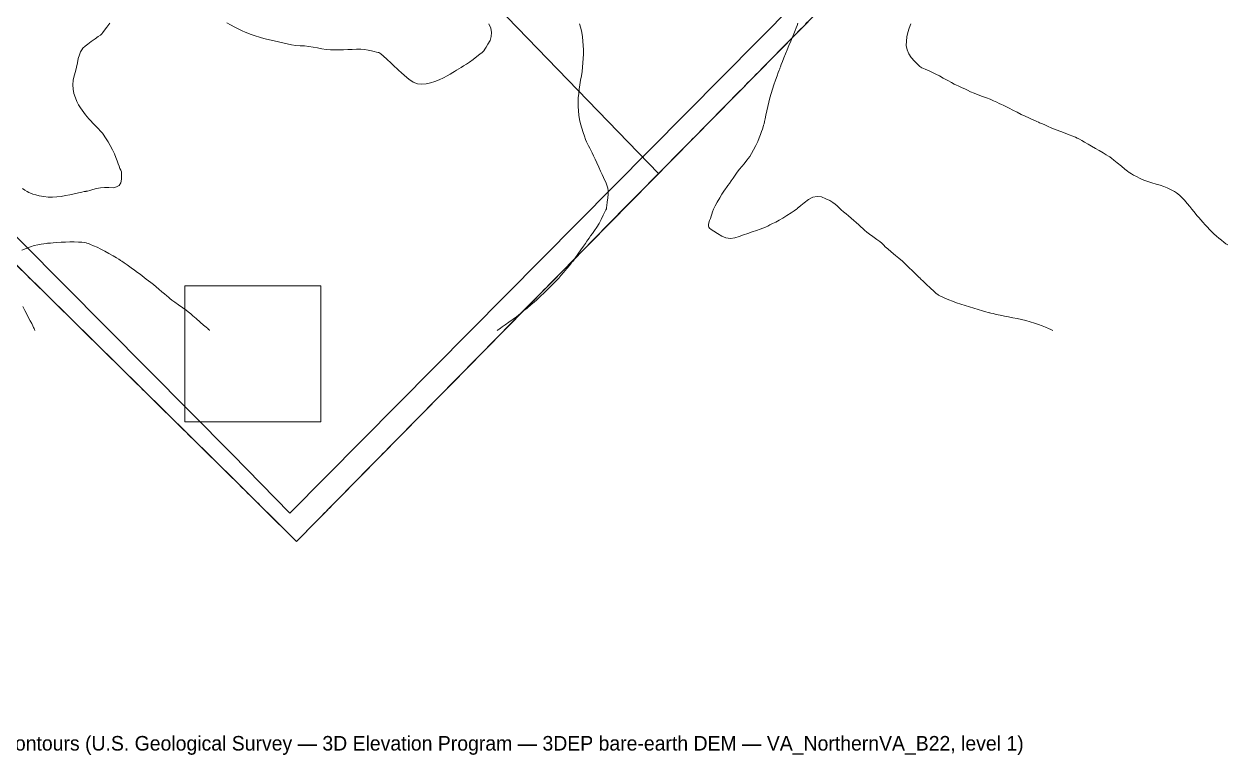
# Model space of a CAD drawing. Extents: x 1236872 to 1237219, y 449292 to 449611.
# Drawn here: x 1237011.4 to 1237218.7, y 449294.9 to 449420.7 of the extents above; entities that cross this region are included whole.
import ezdxf

# ---------------------------------------------------------------- set-up
doc = ezdxf.new("R2010")
doc.units = 0
doc.linetypes.add('DASHED', pattern=[6, 4, -2])
doc.linetypes.add('PHANTOM', pattern=[13, 8, -1, 1, -1, 1, -1])
for name, color, linetype, lineweight in [('C-ANNO-NPLT', 250, 'Continuous', 0), ('C-SITE-N', 6, 'Continuous', 0), ('C-STRM-AREA', 150, 'PHANTOM', 0), ('C-SWMG', 92, 'Continuous', 0), ('C-TOPO-MAJR-E', 32, 'DASHED', 0), ('V-PROP-BNDY', 7, 'Continuous', 0)]:
    doc.layers.add(name, color=color, linetype=linetype, lineweight=lineweight)

msp = doc.modelspace()

# ---------------------------------------------------------------- linework, layer by layer
at = {"layer": 'C-SITE-N'}
for points in [[(1237193.64, 449474.19), (1237057.21, 449336.54), (1237047.23, 449346.7), (1236946.01, 449448.67), (1236911.02, 449481.54), (1236877.18, 449513.76), (1236942.43, 449578.32), (1237008.2, 449508.9), (1237078.34, 449585.97), (1237193.64, 449474.19)], [(1237005.98, 449513.38), (1237005.98, 449513.38), (1237005.98, 449513.38), (1236941.59, 449446.77), (1237049.49, 449340.4), (1237058.35, 449331.67), (1237058.35, 449331.67), (1237120.66, 449394.96), (1237005.98, 449513.38)]]:
    msp.add_lwpolyline(points, close=True, dxfattribs=at)
at = {"layer": 'C-STRM-AREA'}
msp.add_lwpolyline([(1237198.64, 449474.16), (1237058.35, 449331.67), (1237048.09, 449341.78), (1236941.27, 449447.08), (1236906.03, 449481.81), (1236872.35, 449515.02), (1236939.31, 449582.22), (1237005.98, 449513.38), (1237080.51, 449590.47), (1237198.64, 449474.16)], close=True, dxfattribs=at)
at = {"layer": 'C-SWMG'}
msp.add_lwpolyline([(1237039.11, 449352.24), (1237062.54, 449352.24), (1237062.54, 449375.67), (1237039.11, 449375.67), (1237039.11, 449352.24)], close=True, dxfattribs=at)
at = {"layer": 'C-TOPO-MAJR-E'}
for points in [[(1237011.13, 449392.41), (1237011.56, 449392.13), (1237011.93, 449391.91), (1237012.25, 449391.73), (1237012.52, 449391.59), (1237012.91, 449391.45), (1237013.42, 449391.31), (1237014.04, 449391.16), (1237014.79, 449391.01), (1237015.54, 449390.93), (1237016.29, 449390.9), (1237017.04, 449390.95), (1237017.79, 449391.05), (1237018.53, 449391.18), (1237019.28, 449391.32), (1237020.03, 449391.47), (1237020.78, 449391.64), (1237021.36, 449391.78), (1237021.78, 449391.87), (1237022.03, 449391.91), (1237022.12, 449391.92), (1237022.35, 449391.97), (1237022.72, 449392.07), (1237023.24, 449392.21), (1237023.9, 449392.4), (1237024.59, 449392.53), (1237025.29, 449392.6), (1237026.02, 449392.6), (1237026.77, 449392.54), (1237027.36, 449392.66), (1237027.79, 449392.93), (1237028.06, 449393.38), (1237028.17, 449394), (1237028.22, 449394.52), (1237028.22, 449394.96), (1237028.17, 449395.29), (1237028.06, 449395.54), (1237027.93, 449395.85), (1237027.79, 449396.23), (1237027.64, 449396.66), (1237027.47, 449397.17), (1237027.24, 449397.73), (1237026.96, 449398.35), (1237026.62, 449399.04), (1237026.22, 449399.79), (1237025.87, 449400.42), (1237025.58, 449400.93), (1237025.35, 449401.32), (1237025.17, 449401.59), (1237024.91, 449401.91), (1237024.58, 449402.29), (1237024.17, 449402.71), (1237023.69, 449403.19), (1237023.26, 449403.63), (1237022.89, 449404.04), (1237022.57, 449404.41), (1237022.3, 449404.74), (1237022.02, 449405.09), (1237021.73, 449405.47), (1237021.43, 449405.86), (1237021.12, 449406.28), (1237020.81, 449406.78), (1237020.53, 449407.36), (1237020.25, 449408.02), (1237019.99, 449408.77), (1237019.85, 449409.52), (1237019.81, 449410.27), (1237019.89, 449411.02), (1237020.07, 449411.77), (1237020.25, 449412.51), (1237020.43, 449413.26), (1237020.6, 449414.01), (1237020.76, 449414.76), (1237020.94, 449415.39), (1237021.13, 449415.9), (1237021.34, 449416.29), (1237021.56, 449416.56), (1237021.91, 449416.89), (1237022.37, 449417.26), (1237022.95, 449417.69), (1237023.64, 449418.16), (1237024.18, 449418.54), (1237024.55, 449418.81), (1237024.76, 449418.98), (1237024.82, 449419.04), (1237024.98, 449419.26), (1237025.26, 449419.64), (1237025.66, 449420.16), (1237026.17, 449420.85)], [(1237046.32, 449420.91), (1237046.98, 449420.57), (1237047.72, 449420.18), (1237048.4, 449419.84), (1237048.99, 449419.56), (1237049.5, 449419.33), (1237049.94, 449419.15), (1237050.35, 449418.99), (1237050.72, 449418.84), (1237051.06, 449418.72), (1237051.37, 449418.62), (1237051.79, 449418.49), (1237052.32, 449418.35), (1237052.96, 449418.18), (1237053.71, 449417.99), (1237054.46, 449417.81), (1237055.21, 449417.63), (1237055.96, 449417.46), (1237056.71, 449417.29), (1237057.46, 449417.15), (1237058.2, 449417.04), (1237058.95, 449416.97), (1237059.7, 449416.93), (1237060.45, 449416.85), (1237061.2, 449416.75), (1237061.95, 449416.62), (1237062.69, 449416.45), (1237063.44, 449416.34), (1237064.19, 449416.27), (1237064.94, 449416.24), (1237065.69, 449416.26), (1237066.44, 449416.28), (1237067.19, 449416.31), (1237067.93, 449416.34), (1237068.68, 449416.37), (1237069.39, 449416.36), (1237070.05, 449416.31), (1237070.67, 449416.22), (1237071.25, 449416.08), (1237071.72, 449415.97), (1237072.09, 449415.89), (1237072.37, 449415.82), (1237072.54, 449415.78), (1237072.86, 449415.57), (1237073.31, 449415.2), (1237073.91, 449414.66), (1237074.66, 449413.95), (1237075.22, 449413.42), (1237075.59, 449413.06), (1237075.78, 449412.88), (1237075.79, 449412.88), (1237075.98, 449412.71), (1237076.35, 449412.37), (1237076.92, 449411.87), (1237077.66, 449411.2), (1237078.41, 449410.73), (1237079.16, 449410.44), (1237079.91, 449410.33), (1237080.66, 449410.42), (1237081.41, 449410.58), (1237082.16, 449410.81), (1237082.9, 449411.1), (1237083.65, 449411.47), (1237084.29, 449411.8), (1237084.82, 449412.09), (1237085.24, 449412.34), (1237085.55, 449412.56), (1237085.9, 449412.78), (1237086.27, 449413.01), (1237086.68, 449413.25), (1237087.11, 449413.49), (1237087.6, 449413.79), (1237088.15, 449414.17), (1237088.75, 449414.61), (1237089.4, 449415.12), (1237089.91, 449415.52), (1237090.29, 449415.83), (1237090.52, 449416.03), (1237090.62, 449416.12), (1237090.78, 449416.36), (1237091.01, 449416.73), (1237091.31, 449417.25), (1237091.68, 449417.9), (1237091.88, 449418.57), (1237091.91, 449419.27), (1237091.78, 449420), (1237091.48, 449420.75)], [(1237092.9, 449367.98), (1237092.95, 449368.02), (1237093.06, 449368.09), (1237093.22, 449368.19), (1237093.44, 449368.34), (1237093.78, 449368.58), (1237094.26, 449368.92), (1237094.88, 449369.37), (1237095.63, 449369.91), (1237096.2, 449370.34), (1237096.61, 449370.64), (1237096.84, 449370.82), (1237096.91, 449370.88), (1237097.12, 449371.07), (1237097.5, 449371.38), (1237098.03, 449371.82), (1237098.71, 449372.38), (1237099.28, 449372.85), (1237099.71, 449373.23), (1237100.02, 449373.51), (1237100.21, 449373.69), (1237100.49, 449373.97), (1237100.86, 449374.34), (1237101.33, 449374.81), (1237101.89, 449375.37), (1237102.36, 449375.84), (1237102.74, 449376.21), (1237103.03, 449376.49), (1237103.22, 449376.68), (1237103.5, 449376.99), (1237103.88, 449377.42), (1237104.34, 449377.97), (1237104.9, 449378.63), (1237105.33, 449379.16), (1237105.64, 449379.53), (1237105.83, 449379.76), (1237105.9, 449379.84), (1237106.08, 449380.08), (1237106.38, 449380.5), (1237106.79, 449381.08), (1237107.32, 449381.83), (1237107.75, 449382.45), (1237108.09, 449382.94), (1237108.34, 449383.31), (1237108.49, 449383.54), (1237108.71, 449383.85), (1237108.97, 449384.23), (1237109.3, 449384.67), (1237109.68, 449385.18), (1237110.06, 449385.75), (1237110.43, 449386.37), (1237110.8, 449387.06), (1237111.17, 449387.81), (1237111.45, 449388.37), (1237111.63, 449388.74), (1237111.72, 449388.93), (1237111.72, 449388.93), (1237111.75, 449389.12), (1237111.79, 449389.5), (1237111.86, 449390.06), (1237111.95, 449390.81), (1237111.99, 449391.45), (1237111.99, 449392), (1237111.95, 449392.44), (1237111.86, 449392.78), (1237111.74, 449393.13), (1237111.58, 449393.51), (1237111.4, 449393.9), (1237111.19, 449394.31), (1237110.96, 449394.8), (1237110.69, 449395.38), (1237110.4, 449396.05), (1237110.08, 449396.8), (1237109.78, 449397.46), (1237109.51, 449398.05), (1237109.27, 449398.55), (1237109.05, 449398.97), (1237108.85, 449399.37), (1237108.65, 449399.75), (1237108.47, 449400.1), (1237108.3, 449400.42), (1237108.12, 449400.86), (1237107.91, 449401.39), (1237107.69, 449402.04), (1237107.45, 449402.78), (1237107.25, 449403.53), (1237107.08, 449404.28), (1237106.96, 449405.03), (1237106.88, 449405.78), (1237106.83, 449406.53), (1237106.83, 449407.27), (1237106.86, 449408.02), (1237106.93, 449408.77), (1237107.01, 449409.52), (1237107.12, 449410.27), (1237107.25, 449411.02), (1237107.39, 449411.77), (1237107.51, 449412.51), (1237107.6, 449413.26), (1237107.67, 449414.01), (1237107.71, 449414.76), (1237107.74, 449415.51), (1237107.74, 449416.26), (1237107.71, 449417.01), (1237107.67, 449417.75), (1237107.59, 449418.5), (1237107.46, 449419.25), (1237107.28, 449420), (1237107.07, 449420.75)], [(1237188.6, 449367.98), (1237188.47, 449368.03), (1237188.22, 449368.14), (1237187.84, 449368.31), (1237187.33, 449368.52), (1237186.76, 449368.75), (1237186.13, 449368.98), (1237185.45, 449369.21), (1237184.7, 449369.46), (1237183.95, 449369.67), (1237183.2, 449369.86), (1237182.45, 449370.03), (1237181.7, 449370.16), (1237180.97, 449370.3), (1237180.25, 449370.44), (1237179.54, 449370.59), (1237178.85, 449370.74), (1237178.31, 449370.86), (1237177.94, 449370.94), (1237177.72, 449370.99), (1237177.67, 449371), (1237177.44, 449371.06), (1237177.04, 449371.18), (1237176.46, 449371.35), (1237175.72, 449371.57), (1237174.97, 449371.8), (1237174.22, 449372.02), (1237173.47, 449372.25), (1237172.72, 449372.49), (1237172, 449372.73), (1237171.31, 449372.99), (1237170.65, 449373.26), (1237170.01, 449373.54), (1237169.51, 449373.77), (1237169.13, 449373.94), (1237168.89, 449374.06), (1237168.78, 449374.13), (1237168.51, 449374.35), (1237168.09, 449374.72), (1237167.52, 449375.25), (1237166.8, 449375.93), (1237166.25, 449376.45), (1237165.88, 449376.81), (1237165.68, 449377), (1237165.65, 449377.02), (1237165.44, 449377.22), (1237165.06, 449377.6), (1237164.49, 449378.15), (1237163.74, 449378.87), (1237163.18, 449379.41), (1237162.81, 449379.77), (1237162.62, 449379.96), (1237162.62, 449379.96), (1237162.43, 449380.11), (1237162.06, 449380.42), (1237161.49, 449380.88), (1237160.75, 449381.49), (1237160.16, 449381.99), (1237159.74, 449382.36), (1237159.48, 449382.62), (1237159.39, 449382.75), (1237159.16, 449382.97), (1237158.78, 449383.27), (1237158.27, 449383.65), (1237157.61, 449384.12), (1237157.04, 449384.54), (1237156.56, 449384.91), (1237156.17, 449385.24), (1237155.86, 449385.52), (1237155.52, 449385.83), (1237155.15, 449386.17), (1237154.74, 449386.53), (1237154.3, 449386.92), (1237153.86, 449387.3), (1237153.42, 449387.68), (1237152.99, 449388.04), (1237152.56, 449388.4), (1237152.16, 449388.74), (1237151.79, 449389.07), (1237151.44, 449389.39), (1237151.12, 449389.69), (1237150.69, 449390), (1237150.16, 449390.31), (1237149.52, 449390.62), (1237148.77, 449390.95), (1237148.02, 449391.04), (1237147.27, 449390.9), (1237146.53, 449390.53), (1237145.78, 449389.93), (1237145.21, 449389.47), (1237144.83, 449389.16), (1237144.63, 449388.99), (1237144.62, 449388.97), (1237144.43, 449388.83), (1237144.05, 449388.58), (1237143.5, 449388.22), (1237142.76, 449387.74), (1237142.08, 449387.31), (1237141.44, 449386.94), (1237140.86, 449386.62), (1237140.32, 449386.35), (1237139.87, 449386.12), (1237139.49, 449385.94), (1237139.2, 449385.8), (1237138.99, 449385.71), (1237138.64, 449385.58), (1237138.16, 449385.4), (1237137.54, 449385.18), (1237136.79, 449384.92), (1237136.05, 449384.66), (1237135.3, 449384.4), (1237134.55, 449384.15), (1237133.8, 449383.89), (1237133.05, 449383.82), (1237132.3, 449383.92), (1237131.56, 449384.21), (1237130.81, 449384.67), (1237130.21, 449385.06), (1237129.77, 449385.36), (1237129.48, 449385.58), (1237129.34, 449385.73), (1237129.27, 449385.93), (1237129.27, 449386.19), (1237129.34, 449386.51), (1237129.48, 449386.89), (1237129.61, 449387.26), (1237129.73, 449387.63), (1237129.84, 449388.01), (1237129.95, 449388.38), (1237130.14, 449388.85), (1237130.41, 449389.41), (1237130.77, 449390.06), (1237131.22, 449390.81), (1237131.61, 449391.44), (1237131.93, 449391.94), (1237132.19, 449392.33), (1237132.38, 449392.6), (1237132.61, 449392.92), (1237132.88, 449393.29), (1237133.18, 449393.72), (1237133.51, 449394.2), (1237133.86, 449394.69), (1237134.24, 449395.19), (1237134.63, 449395.7), (1237135.05, 449396.21), (1237135.41, 449396.66), (1237135.71, 449397.03), (1237135.95, 449397.33), (1237136.14, 449397.57), (1237136.38, 449397.93), (1237136.67, 449398.42), (1237137.02, 449399.04), (1237137.42, 449399.79), (1237137.76, 449400.48), (1237138.04, 449401.11), (1237138.26, 449401.68), (1237138.42, 449402.19), (1237138.56, 449402.63), (1237138.68, 449403.01), (1237138.78, 449403.31), (1237138.85, 449403.55), (1237138.95, 449403.92), (1237139.05, 449404.41), (1237139.18, 449405.03), (1237139.32, 449405.78), (1237139.48, 449406.53), (1237139.66, 449407.27), (1237139.85, 449408.02), (1237140.07, 449408.77), (1237140.3, 449409.52), (1237140.55, 449410.27), (1237140.81, 449411.02), (1237141.09, 449411.77), (1237141.31, 449412.35), (1237141.47, 449412.77), (1237141.57, 449413.02), (1237141.6, 449413.11), (1237141.69, 449413.35), (1237141.83, 449413.72), (1237142.03, 449414.24), (1237142.27, 449414.9), (1237142.54, 449415.58), (1237142.82, 449416.28), (1237143.13, 449417.01), (1237143.47, 449417.75), (1237143.76, 449418.43), (1237144.01, 449419.04), (1237144.22, 449419.58), (1237144.39, 449420.04), (1237144.55, 449420.46), (1237144.68, 449420.84)], [(1237218.74, 449382.68), (1237218.4, 449382.9), (1237218.03, 449383.17), (1237217.62, 449383.49), (1237217.18, 449383.84), (1237216.75, 449384.21), (1237216.34, 449384.58), (1237215.95, 449384.97), (1237215.57, 449385.36), (1237215.2, 449385.76), (1237214.82, 449386.17), (1237214.45, 449386.58), (1237214.08, 449387.01), (1237213.73, 449387.41), (1237213.41, 449387.78), (1237213.12, 449388.13), (1237212.85, 449388.45), (1237212.53, 449388.84), (1237212.16, 449389.29), (1237211.73, 449389.8), (1237211.25, 449390.37), (1237210.82, 449390.85), (1237210.45, 449391.22), (1237210.14, 449391.49), (1237209.88, 449391.67), (1237209.57, 449391.86), (1237209.2, 449392.06), (1237208.76, 449392.28), (1237208.27, 449392.52), (1237207.71, 449392.74), (1237207.09, 449392.96), (1237206.4, 449393.17), (1237205.66, 449393.37), (1237204.94, 449393.6), (1237204.26, 449393.85), (1237203.61, 449394.14), (1237203, 449394.45), (1237202.5, 449394.71), (1237202.13, 449394.92), (1237201.87, 449395.07), (1237201.74, 449395.17), (1237201.45, 449395.39), (1237201.01, 449395.74), (1237200.42, 449396.22), (1237199.67, 449396.82), (1237199.09, 449397.29), (1237198.68, 449397.61), (1237198.44, 449397.8), (1237198.38, 449397.85), (1237198.16, 449397.98), (1237197.78, 449398.21), (1237197.25, 449398.52), (1237196.57, 449398.92), (1237195.91, 449399.31), (1237195.27, 449399.68), (1237194.65, 449400.04), (1237194.06, 449400.39), (1237193.57, 449400.67), (1237193.2, 449400.88), (1237192.93, 449401.02), (1237192.78, 449401.09), (1237192.48, 449401.21), (1237192.03, 449401.39), (1237191.43, 449401.62), (1237190.69, 449401.9), (1237189.94, 449402.19), (1237189.19, 449402.5), (1237188.44, 449402.81), (1237187.69, 449403.13), (1237187.09, 449403.39), (1237186.62, 449403.58), (1237186.31, 449403.72), (1237186.13, 449403.79), (1237185.86, 449403.91), (1237185.48, 449404.08), (1237185.01, 449404.29), (1237184.43, 449404.55), (1237183.82, 449404.84), (1237183.16, 449405.16), (1237182.45, 449405.52), (1237181.7, 449405.91), (1237181.09, 449406.22), (1237180.61, 449406.47), (1237180.26, 449406.64), (1237180.04, 449406.75), (1237179.75, 449406.88), (1237179.37, 449407.05), (1237178.92, 449407.26), (1237178.39, 449407.5), (1237177.8, 449407.75), (1237177.16, 449408), (1237176.46, 449408.26), (1237175.72, 449408.53), (1237175.04, 449408.8), (1237174.43, 449409.05), (1237173.89, 449409.3), (1237173.42, 449409.54), (1237172.99, 449409.74), (1237172.62, 449409.92), (1237172.29, 449410.07), (1237172.02, 449410.19), (1237171.62, 449410.38), (1237171.11, 449410.65), (1237170.48, 449410.99), (1237169.73, 449411.4), (1237169.05, 449411.77), (1237168.43, 449412.08), (1237167.89, 449412.35), (1237167.41, 449412.57), (1237166.98, 449412.76), (1237166.61, 449412.92), (1237166.29, 449413.06), (1237166.02, 449413.17), (1237165.67, 449413.42), (1237165.26, 449413.79), (1237164.76, 449414.3), (1237164.2, 449414.93), (1237163.77, 449415.59), (1237163.49, 449416.29), (1237163.35, 449417.01), (1237163.36, 449417.75), (1237163.44, 449418.5), (1237163.6, 449419.25), (1237163.84, 449420), (1237164.16, 449420.75)], [(1237011.05, 449381.78), (1237011.8, 449382.1), (1237012.5, 449382.36), (1237013.16, 449382.57), (1237013.78, 449382.72), (1237014.35, 449382.81), (1237014.82, 449382.88), (1237015.2, 449382.93), (1237015.47, 449382.97), (1237015.65, 449382.98), (1237015.97, 449383), (1237016.43, 449383.04), (1237017.04, 449383.09), (1237017.79, 449383.15), (1237018.53, 449383.19), (1237019.28, 449383.2), (1237020.03, 449383.2), (1237020.78, 449383.18), (1237021.38, 449383.14), (1237021.82, 449383.11), (1237022.11, 449383.07), (1237022.25, 449383.02), (1237022.5, 449382.92), (1237022.88, 449382.76), (1237023.37, 449382.55), (1237023.98, 449382.28), (1237024.63, 449381.98), (1237025.3, 449381.62), (1237026.02, 449381.23), (1237026.77, 449380.79), (1237027.34, 449380.45), (1237027.75, 449380.21), (1237027.98, 449380.07), (1237028.04, 449380.02), (1237028.26, 449379.87), (1237028.64, 449379.61), (1237029.17, 449379.24), (1237029.85, 449378.76), (1237030.45, 449378.34), (1237030.97, 449377.96), (1237031.39, 449377.64), (1237031.73, 449377.37), (1237032.08, 449377.09), (1237032.46, 449376.8), (1237032.85, 449376.51), (1237033.26, 449376.21), (1237033.7, 449375.88), (1237034.16, 449375.5), (1237034.65, 449375.09), (1237035.16, 449374.64), (1237035.61, 449374.26), (1237035.98, 449373.93), (1237036.29, 449373.68), (1237036.52, 449373.48), (1237036.88, 449373.2), (1237037.37, 449372.83), (1237037.99, 449372.38), (1237038.74, 449371.84), (1237039.31, 449371.44), (1237039.69, 449371.16), (1237039.89, 449371.01), (1237039.91, 449371), (1237040.11, 449370.83), (1237040.48, 449370.51), (1237041.03, 449370.03), (1237041.76, 449369.4), (1237042.34, 449368.9), (1237042.77, 449368.53), (1237043.05, 449368.28), (1237043.18, 449368.16), (1237043.27, 449368.07), (1237043.33, 449368.01), (1237043.37, 449367.98)], [(1237013.28, 449367.98), (1237013.26, 449368.03), (1237013.21, 449368.13), (1237013.15, 449368.28), (1237013.06, 449368.48), (1237012.92, 449368.76), (1237012.73, 449369.14), (1237012.49, 449369.6), (1237012.2, 449370.15), (1237011.89, 449370.75), (1237011.56, 449371.4), (1237011.22, 449372.1)]]:
    msp.add_lwpolyline(points, dxfattribs=at)
at = {"layer": 'V-PROP-BNDY'}
msp.add_lwpolyline([(1237198.64, 449474.16), (1237058.35, 449331.67), (1237048.09, 449341.78), (1236941.27, 449447.08), (1236906.03, 449481.81), (1236872.35, 449515.02), (1236939.31, 449582.22), (1237005.98, 449513.38), (1237080.51, 449590.47), (1237198.64, 449474.16)], close=True, dxfattribs=at)

# ---------------------------------------------------------------- texts
at = {"layer": 'C-ANNO-NPLT'}
msp.add_text('SOURCES: Parcel boundary — jurisdiction gis (Fairfax County — parcels, level 1); Existing contours (U.S. Geological Survey — 3D Elevation Program — 3DEP bare-earth DEM — VA_NorthernVA_B22, level 1)', height=2.5, dxfattribs=at).set_placement((1236872.35, 449295.67))

doc.saveas('drawing.dxf')
